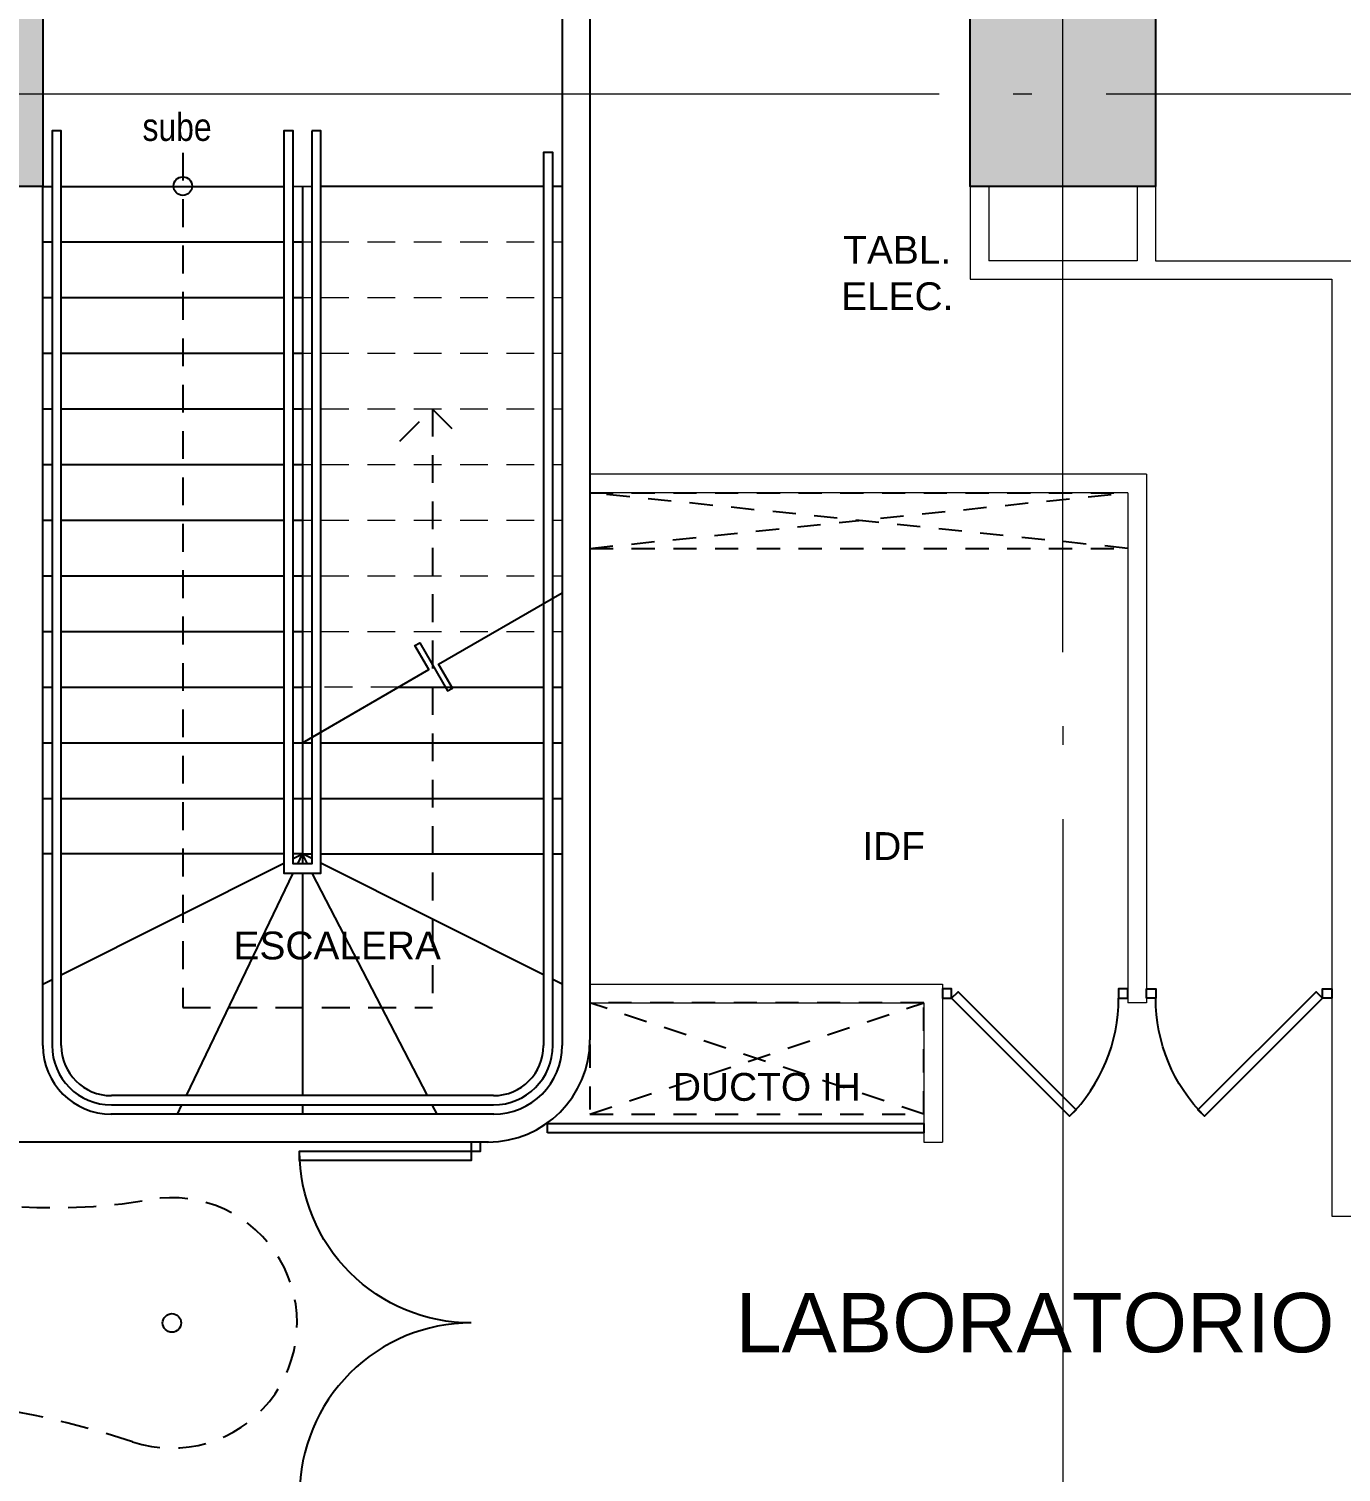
# Model space of a CAD drawing. Header units: metres. Extents: x -22 to 564, y 0 to 143.
# Drawn here: x 320.03 to 327.11, y 41.55 to 49.33 of the extents above; entities that cross this region are included whole.
import ezdxf

# ---------------------------------------------------------------- set-up
doc = ezdxf.new("R2010")
doc.units = ezdxf.units.M
for name, pattern in [('EJES630', [6.3, 5.5, -0.4, 0, -0.4]), ('XREF 3N NEURO-ONCOLOGIA$0$HIDDE150', [0.24, 0.15, -0.09]), ('XREF 3N NEURO-ONCOLOGIA$0$HIDDEN2', [0.1875, 0.125, -0.0625])]:
    doc.linetypes.add(name, pattern=pattern)
doc.layers.add('EJES', color=11, linetype='EJES630', lineweight=0)
doc.layers.add('XREF 3N NEURO-ONCOLOGIA$0$MUROS DE TABLAROCA', color=150, linetype='Continuous', lineweight=13)
for name, color, linetype in [('TEXTO', 7, 'Continuous'), ('XREF 3N NEURO-ONCOLOGIA$0$-CG-M-WALL', 7, 'Continuous'), ('XREF 3N NEURO-ONCOLOGIA$0$CANCELES', 1, 'Continuous'), ('XREF 3N NEURO-ONCOLOGIA$0$COLUMNAS', 6, 'Continuous'), ('XREF 3N NEURO-ONCOLOGIA$0$DUCTO AA', 40, 'XREF 3N NEURO-ONCOLOGIA$0$HIDDEN2'), ('XREF 3N NEURO-ONCOLOGIA$0$ELEVADOR Y ESC', 8, 'Continuous'), ('XREF 3N NEURO-ONCOLOGIA$0$LAMPARAS 1', 112, 'Continuous'), ('XREF 3N NEURO-ONCOLOGIA$0$MUROS', 3, 'Continuous'), ('XREF 3N NEURO-ONCOLOGIA$0$PLAFONES', 20, 'XREF 3N NEURO-ONCOLOGIA$0$HIDDE150'), ('XREF 3N NEURO-ONCOLOGIA$0$PROYECCIÓN', 252, 'XREF 3N NEURO-ONCOLOGIA$0$HIDDE150'), ('XREF 3N NEURO-ONCOLOGIA$0$PUERTAS', 253, 'Continuous'), ('XREF 3N NEURO-ONCOLOGIA$0$SIMBOLO CORTE', 4, 'Continuous')]:
    doc.layers.add(name, color=color, linetype=linetype)
doc.styles.add('100 LOCALES 25', font='arial.ttf', dxfattribs={"height": 0.25})
doc.styles.add('100 SUBTITULOS 30', font='arial.ttf', dxfattribs={"height": 0.3})
doc.styles.add('50 HM 15', font='arial.ttf', dxfattribs={"height": 0.075})

# ---------------------------------------------------------------- blocks, each defined once
blk = doc.blocks.new('XREF 3N NEURO-ONCOLOGIA$0$C-1')
at = {"layer": 'XREF 3N NEURO-ONCOLOGIA$0$-CG-M-WALL', "true_color": 0x636466}
h = blk.add_hatch(color=251, dxfattribs=at)
h.dxf.hatch_style = 1
h.paths.add_polyline_path([(-0.5, -0.5), (-0.5, 0.5), (0.5, 0.5), (0.5, -0.5)])
blk.add_lwpolyline([(-0.5, -0.5), (-0.5, 0.5), (0.5, 0.5), (0.5, -0.5)], close=True)
blk = doc.blocks.new('XREF 3N NEURO-ONCOLOGIA')
at = {"layer": 'XREF 3N NEURO-ONCOLOGIA$0$CANCELES'}
for points in [[(10.083, 14.8101, 0.414214), (9.158, 15.7351), (9.158, 14.8101), (9.208, 14.8101), (9.208, 15.7351), (9.158, 15.7351)], [(10.083, 14.8101, -0.414214), (11.008, 15.7351), (11.008, 14.8101), (10.958, 14.8101), (10.958, 15.7351), (11.008, 15.7351)]]:
    blk.add_lwpolyline(points, format="xyb", dxfattribs=at)
for points in [[(11.008, 14.8101), (11.008, 14.7601), (11.058, 14.7601), (11.058, 14.8101)], [(11.108, 14.3993), (11.158, 14.3993), (11.158, 12.3701), (11.108, 12.3701)], [(11.833, 12.2201), (11.883, 12.2201), (11.883, 12.2701), (11.833, 12.2701)], [(11.833, 11.2701), (11.883, 11.2701), (11.883, 11.3201), (11.833, 11.3201)], [(11.833, 11.17), (11.883, 11.17), (11.883, 11.12), (11.833, 11.12)], [(11.833, 10.22), (11.883, 10.22), (11.883, 10.17), (11.833, 10.17)]]:
    blk.add_lwpolyline(points, close=True, dxfattribs=at)
at = {"layer": 'XREF 3N NEURO-ONCOLOGIA$0$DUCTO AA'}
for p, q in [((11.208, 12.3701, 0), (11.808, 14.1701, 0)), ((11.208, 14.1701, 0), (11.808, 12.3701, 0)), ((14.258, 14.1701, 0), (14.258, 11.2701, 0)), ((14.258, 14.1701, 0), (14.558, 11.2701, 0)), ((14.258, 11.2701, 0), (14.558, 14.1701, 0)), ((14.558, 14.1701, 0), (14.558, 11.2701, 0))]:
    blk.add_line(p, q, dxfattribs=at)
at = {"layer": 'XREF 3N NEURO-ONCOLOGIA$0$DUCTO AA', "elevation": 0}
blk.add_lwpolyline([(11.208, 14.1701), (11.208, 12.3701), (11.808, 12.3701), (11.808, 14.1701)], close=True, dxfattribs=at)
at = {"layer": 'XREF 3N NEURO-ONCOLOGIA$0$ELEVADOR Y ESC', "linetype": 'Continuous'}
for p, q in [((11.9092, 17.1201), (11.9343, 17.0701, 0)), ((12.9105, 17.1201, 0), (12.9105, 17.0701, 0)), ((13.2105, 17.1201, 0), (13.2105, 17.0701, 0)), ((13.5105, 17.1201, 0), (13.5105, 17.0701, 0)), ((13.8105, 17.1201, 0), (13.8105, 17.0701, 0)), ((14.1105, 17.1201, 0), (14.1105, 17.0701, 0)), ((14.4105, 17.1201, 0), (14.4105, 17.0701, 0)), ((14.7105, 17.1201, 0), (14.7105, 17.0701, 0)), ((15.0105, 17.1201, 0), (15.0105, 17.0701, 0)), ((15.3105, 17.1201, 0), (15.3105, 17.0701, 0)), ((15.6105, 17.1201, 0), (15.6105, 17.0701, 0)), ((15.9105, 17.1201, 0), (15.9105, 17.0701, 0)), ((16.208, 17.1201), (16.208, 17.0701, 0)), ((11.9593, 17.0201, 0), (12.5604, 15.8201, 0)), ((12.9105, 17.0201, 0), (12.9105, 15.8201, 0)), ((13.2105, 17.0201, 0), (13.2105, 15.8201, 0)), ((13.5105, 17.0201, 0), (13.5105, 15.8201, 0)), ((13.8105, 17.0201, 0), (13.8105, 15.8201, 0)), ((14.1105, 17.0201, 0), (14.1105, 15.8201, 0)), ((14.4105, 17.0201, 0), (14.4105, 15.8201, 0)), ((14.7105, 17.0201, 0), (14.7105, 15.8201, 0)), ((15.0105, 17.0201, 0), (15.0105, 15.8201, 0)), ((15.3105, 17.0201, 0), (15.3105, 15.8201, 0)), ((15.6105, 17.0201, 0), (15.6105, 15.8201, 0)), ((15.9105, 17.0201, 0), (15.9105, 15.8201, 0)), ((16.2081, 17.0201, 0), (16.2091, 15.8201, 0)), ((11.208, 16.3941, 0), (11.258, 16.3701)), ((11.308, 16.346, 0), (12.508, 15.7693, 0)), ((11.258, 15.72, 0), (11.208, 15.72, 0)), ((12.508, 15.7201, 0), (11.308, 15.72, 0)), ((12.558, 15.7453, 0), (12.6105, 15.7201, 0)), ((12.6105, 15.7201, 0), (12.558, 15.7201, 0)), ((12.558, 15.6929, 0), (12.6105, 15.7201, 0)), ((12.5854, 15.7701, 0), (12.6105, 15.7201, 0)), ((12.5854, 15.6701, 0), (12.6105, 15.7201, 0)), ((12.6105, 15.7201), (12.6105, 15.6701)), ((12.9105, 15.7701, 0), (12.9105, 15.6701, 0)), ((13.2105, 15.7701, 0), (13.2105, 15.6701, 0)), ((13.5105, 15.7701, 0), (13.5105, 15.7201, 0)), ((13.8105, 15.7701, 0), (13.8105, 15.7201, 0)), ((14.1105, 15.7701, 0), (14.1105, 15.7201, 0)), ((14.4105, 15.7701, 0), (14.4105, 15.7201, 0)), ((14.7105, 15.7701, 0), (14.7105, 15.7201, 0)), ((15.0105, 15.7701, 0), (15.0105, 15.7201, 0)), ((15.3105, 15.7701, 0), (15.3105, 15.7201, 0)), ((15.6105, 15.7701, 0), (15.6105, 15.7201, 0)), ((15.9105, 15.7701, 0), (15.9105, 15.7201, 0)), ((16.2092, 15.7701, 0), (16.2093, 15.6701, 0)), ((11.308, 15.0459, 0), (12.508, 15.667, 0)), ((11.9593, 14.4201, 0), (12.5604, 15.6201, 0)), ((12.6105, 15.6201), (12.6105, 14.4201)), ((12.9105, 15.6201, 0), (12.9105, 14.4201, 0)), ((13.2105, 15.6201, 0), (13.2105, 14.4201, 0)), ((16.2093, 15.6201, 0), (16.2104, 14.4201, 0)), ((13.5105, 15.2005, 0), (13.5105, 14.4201, 0)), ((11.208, 14.9942, 0), (11.258, 15.0201)), ((11.9092, 14.3201), (11.9343, 14.3701, 0)), ((12.6105, 14.3701), (12.6105, 14.3201)), ((12.9105, 14.3701, 0), (12.9105, 14.3201)), ((13.2105, 14.3701, 0), (13.2105, 14.3201)), ((13.5105, 14.3701, 0), (13.5105, 14.3201)), ((16.2104, 14.3701, 0), (16.2105, 14.3201, 0))]:
    blk.add_line(p, q, dxfattribs=at)
for points in [[(12.6105, 17.0701), (12.6105, 17.1201)], [(11.578, 17.0201), (16.508, 17.0201), (16.508, 17.0701), (11.578, 17.0701)], [(12.6105, 15.8201), (12.6105, 17.0201)], [(16.2092, 15.7201), (12.6105, 15.7201), (12.6105, 15.7701)], [(11.578, 14.3701), (16.3914, 14.3701), (16.3914, 14.4201), (11.578, 14.4201)]]:
    blk.add_lwpolyline(points, dxfattribs=at)
at = {"layer": 'XREF 3N NEURO-ONCOLOGIA$0$ELEVADOR Y ESC', "linetype": 'Continuous', "elevation": 0}
for points in [[(11.258, 16.7501), (11.258, 14.6901)], [(11.308, 14.6901), (11.308, 16.7501)]]:
    blk.add_lwpolyline(points, dxfattribs=at)
at = {"layer": 'XREF 3N NEURO-ONCOLOGIA$0$ELEVADOR Y ESC', "linetype": 'Continuous'}
blk.add_lwpolyline([(16.508, 15.6701), (12.558, 15.6701), (12.558, 15.7701), (16.508, 15.7701), (16.508, 15.8201), (12.508, 15.8201), (12.508, 15.6201), (16.508, 15.6201)], close=True, dxfattribs=at)
for centre, radius, start, end in [((11.578, 16.7501, 0), 0.32, 90, 180), ((11.578, 16.7501, 0), 0.27, 90, 180), ((11.578, 14.6901, 0), 0.32, 180, 270), ((11.578, 14.6901, 0), 0.27, 180, 270)]:
    blk.add_arc(centre, radius, start, end, dxfattribs=at)
at = {"layer": 'XREF 3N NEURO-ONCOLOGIA$0$LAMPARAS 1'}
blk.add_circle((10.083, 16.4239), 0.05, dxfattribs=at)
at = {"layer": 'XREF 3N NEURO-ONCOLOGIA$0$MUROS'}
for p, q in [((11.058, 14.7169), (11.058, 17.3732)), ((11.578, 17.1201), (16.208, 17.1201)), ((11.208, 14.6875), (11.208, 16.7526)), ((17.208, 14.3201), (11.578, 14.3201)), ((17.208, 14.1701), (11.608, 14.1701, 0))]:
    blk.add_line(p, q, dxfattribs=at)
for centre, radius, start, end in [((11.578, 16.7501, 0), 0.37, 90, 180), ((11.608, 14.7201, 0), 0.55, 180, 270)]:
    blk.add_arc(centre, radius, start, end, dxfattribs=at)
at = {"layer": 'XREF 3N NEURO-ONCOLOGIA$0$MUROS', "extrusion": (2.52541e-08, 0, 1)}
blk.add_arc((11.578, 14.6901, 0), 0.37, 180, 270, dxfattribs=at)
at = {"layer": 'XREF 3N NEURO-ONCOLOGIA$0$MUROS DE TABLAROCA'}
for p, q in [((14.558, 11.2701), (14.558, 14.1701)), ((14.658, 11.1701), (14.658, 14.1701)), ((11.058, 12.3701), (11.058, 12.2701)), ((15.708, 12.1201), (15.708, 10.1701)), ((16.208, 12.1201), (15.708, 12.1201)), ((16.208, 12.0201), (15.808, 12.0201)), ((15.808, 11.2201), (15.808, 12.0201)), ((11.808, 11.1701), (11.808, 11.2701)), ((14.558, 11.2701), (11.808, 11.2701)), ((11.808, 11.1701), (11.808, 11.2701)), ((16.208, 11.2201), (15.808, 11.2201)), ((14.658, 11.1701), (11.808, 11.1701)), ((15.808, 11.1201), (15.808, 6.969)), ((16.208, 11.1201), (15.808, 11.1201)), ((15.708, 10.1701), (10.658, 10.1701)), ((10.658, 10.1701), (10.658, 5.2201))]:
    blk.add_line(p, q, dxfattribs=at)
for points in [[(11.808, 14.1701), (11.808, 12.3701), (11.058, 12.3701)], [(11.908, 14.1701), (11.908, 12.2701), (11.058, 12.2701)]]:
    blk.add_lwpolyline(points, dxfattribs=at)
at = {"layer": 'XREF 3N NEURO-ONCOLOGIA$0$PLAFONES'}
for centre, radius, start, end in [((4.6942, 18.2033), 5, 341.72639, 15.44341), ((13.7034, 17.0549), 3, 143.18444, 189.88697), ((10.083, 16.4239), 0.675, 161.72639, 9.88697)]:
    blk.add_arc(centre, radius, start, end, dxfattribs=at)
at = {"layer": 'XREF 3N NEURO-ONCOLOGIA$0$PROYECCIÓN', "color": 251, "true_color": 0x636466}
for p, q in [((11.7825, 16.3649), (11.7825, 15.0194)), ((16.3898, 16.3649), (11.7825, 16.3649)), ((11.258, 15.0194, 0), (11.2564, 15.0194, 0)), ((15.0105, 15.0194, 0), (11.7825, 15.0194))]:
    blk.add_line(p, q, dxfattribs=at)
at = {"layer": 'XREF 3N NEURO-ONCOLOGIA$0$PROYECCIÓN', "color": 8, "lineweight": 0}
for p, q in [((13.5105, 15.6701, 0), (13.5105, 15.7201, 0)), ((13.8105, 15.7201, 0), (13.8105, 15.6701, 0)), ((14.1105, 15.7201, 0), (14.1105, 15.6701, 0)), ((14.4105, 15.7201, 0), (14.4105, 15.6701, 0)), ((14.7105, 15.7201, 0), (14.7105, 15.6701, 0)), ((15.0105, 15.7201, 0), (15.0105, 15.6701, 0)), ((15.3105, 15.7201, 0), (15.3105, 15.6701, 0)), ((15.6105, 15.7201, 0), (15.6105, 15.6701, 0)), ((15.9105, 15.7201, 0), (15.9105, 15.6701, 0)), ((13.5105, 15.2005, 0), (13.5105, 15.6201, 0)), ((13.8105, 15.6201, 0), (13.8105, 14.4201, 0)), ((14.1105, 15.6201, 0), (14.1105, 14.4201, 0)), ((14.4105, 15.6201, 0), (14.4105, 14.4201, 0)), ((14.7105, 15.6201, 0), (14.7105, 14.4201, 0)), ((15.0105, 15.6201, 0), (15.0105, 14.4201, 0)), ((15.3105, 15.6201, 0), (15.3105, 14.4201, 0)), ((15.6105, 15.6201, 0), (15.6105, 14.4201, 0)), ((15.9105, 15.6201, 0), (15.9105, 14.4201, 0)), ((13.8105, 14.3701, 0), (13.8105, 14.3201)), ((14.1105, 14.3701, 0), (14.1105, 14.3201)), ((14.4105, 14.3701, 0), (14.4105, 14.3201)), ((14.7105, 14.3701, 0), (14.7105, 14.3201)), ((15.0105, 14.3701, 0), (15.0105, 14.3201)), ((15.3105, 14.3701, 0), (15.3105, 14.3201)), ((15.6105, 14.3701, 0), (15.6105, 14.3201)), ((15.9105, 14.3701, 0), (15.9105, 14.3201))]:
    blk.add_line(p, q, dxfattribs=at)
at = {"layer": 'XREF 3N NEURO-ONCOLOGIA$0$PROYECCIÓN', "elevation": 0}
blk.add_lwpolyline([(16.3128, 24.4401, 0.269286), (18.808, 17.1201, 0.256404)], format="xyb", dxfattribs=at)
at = {"layer": 'XREF 3N NEURO-ONCOLOGIA$0$PROYECCIÓN', "color": 251, "true_color": 0x636466, "elevation": 0}
blk.add_lwpolyline([(14.8352, 15.1953), (15.0105, 15.0201), (14.8352, 14.8448)], dxfattribs=at)
at = {"layer": 'XREF 3N NEURO-ONCOLOGIA$0$PROYECCIÓN', "color": 251, "linetype": 'Continuous', "true_color": 0x636466}
blk.add_circle((16.2105, 16.3649, 0), 0.05, dxfattribs=at)
at = {"layer": 'XREF 3N NEURO-ONCOLOGIA$0$PUERTAS', "elevation": 0}
for points in [[(11.1966, 11.5837), (11.833, 12.2201), (11.8683, 12.1847), (11.2319, 11.5483), (11.1966, 11.5837, 0.199145), (11.8338, 11.3201, 0.199145)], [(11.1966, 10.8564), (11.833, 10.22), (11.8683, 10.2554), (11.2319, 10.8918), (11.1966, 10.8564, -0.199145), (11.8338, 11.12, -0.199145)]]:
    blk.add_lwpolyline(points, format="xyb", dxfattribs=at)
at = {"layer": 'XREF 3N NEURO-ONCOLOGIA$0$SIMBOLO CORTE', "color": 8, "elevation": 0}
blk.add_lwpolyline([(13.2105, 15.7201), (13.6041, 15.0384), (13.734, 15.1134), (13.749, 15.0874), (13.4892, 14.9374), (13.5042, 14.9114), (13.6341, 14.9864), (14.0188, 14.3201)], dxfattribs=at)
at = {"layer": 'XREF 3N NEURO-ONCOLOGIA$0$COLUMNAS'}
for p in [(16.708, 17.6201), (16.708, 11.6201)]:
    blk.add_blockref('XREF 3N NEURO-ONCOLOGIA$0$C-1', p, dxfattribs=at)

msp = doc.modelspace()

# ---------------------------------------------------------------- texts
at = {"layer": 'TEXTO', "insert": (320.6462, 48.8712), "char_height": 0.15, "width": 0.079315, "attachment_point": 1, "style": '50 HM 15'}
msp.add_mtext('{\\fArial Narrow|b0|i0|c0|p34;sube}', dxfattribs=at)

# ---------------------------------------------------------------- next in the draw order: block references
at = {"rotation": 90}
msp.add_blockref('XREF 3N NEURO-ONCOLOGIA', (337.2286, 32.2671), dxfattribs=at)

# ---------------------------------------------------------------- next in the draw order: linework, layer by layer
at = {"layer": 'EJES'}
for p, q in [((325.6096, 33.1657), (325.6084, 58.5478)), ((281.0409, 48.9751), (337.8181, 48.9751))]:
    msp.add_line(p, q, dxfattribs=at)

# ---------------------------------------------------------------- next in the draw order: texts
at = {"layer": 'TEXTO', "style": '100 SUBTITULOS 30'}
for s, insert, char_height, width, attachment_point in [('\\pxqc;TABL.\\PELEC.', (324.7154, 48.209, 0), 0.15, 4.584973, 2), ('\\pxqc;IDF', (324.6964, 44.9953), 0.15, 4.584973, 2), ('\\pxqc;ESCALERA', (321.018, 44.4593, 0), 0.15, 1.356427, 1), ('\\pxqc;LABORATORIO PATOLOGIA', (323.5778, 42.5117, 0), 0.32, 6.467381, 1)]:
    msp.add_mtext(s, dxfattribs=dict(at, insert=insert, char_height=char_height, width=width, attachment_point=attachment_point))
at = {"layer": 'TEXTO', "color": 0, "insert": (323.5062, 43.5451), "char_height": 0.15, "width": 1.350386, "attachment_point": 7, "style": '100 LOCALES 25'}
msp.add_mtext('DUCTO IH', dxfattribs=at)

doc.saveas('drawing.dxf')
